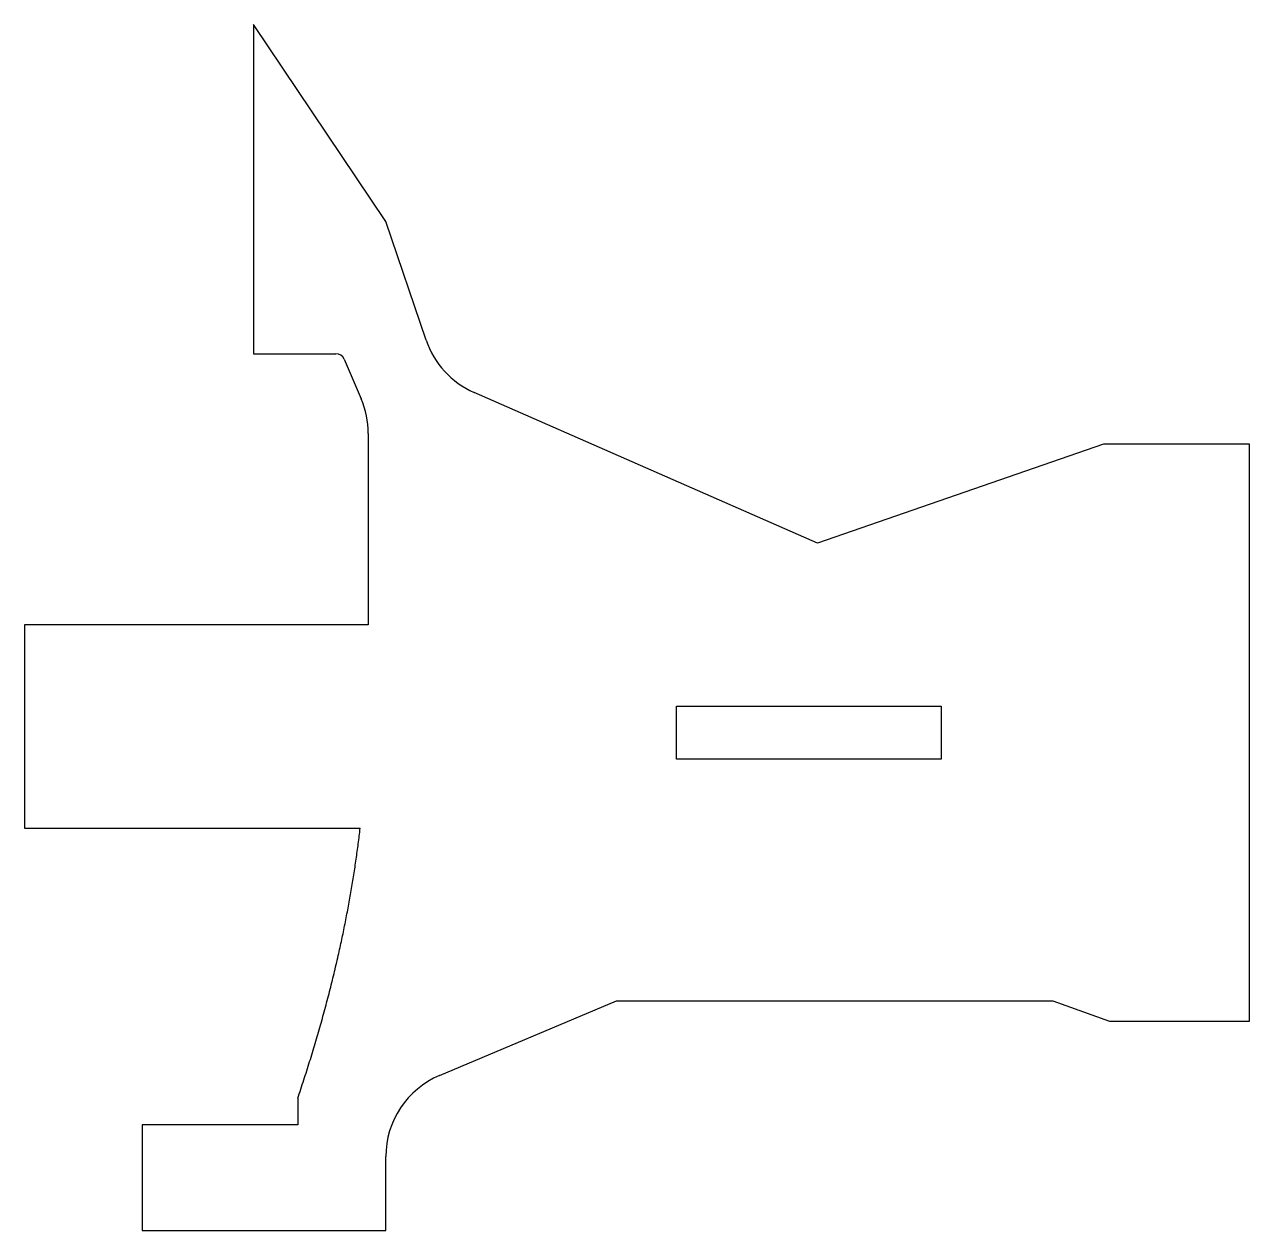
# Model space of a CAD drawing. Header units: millimetres. Extents: x 10 to 149, y -56 to 80.
import ezdxf

# ---------------------------------------------------------------- set-up
doc = ezdxf.new("R2010")
doc.units = ezdxf.units.MM
doc.layers.get('0').update_dxf_attribs({"linetype": 'CONTINUOUS'})

msp = doc.modelspace()

# ---------------------------------------------------------------- linework, layer by layer
for p, q in [((51, 58), (36, 80.36)), ((36, 80.36), (36, 43)), ((55.57, 44.55), (51, 58)), ((36, 43), (45.34, 43)), ((46.26, 42.39), (48.19, 37.89)), ((100, 21.5), (61.02, 38.6)), ((49, 33.95), (49, 12.24)), ((132.43, 32.75), (100, 21.5)), ((149, 32.75), (132.43, 32.75)), ((149, -32.75), (149, 32.75)), ((21, 12.24), (10, 12.24)), ((10, 12.24), (10, -10.86)), ((49, 12.24), (21, 12.24)), ((10, -10.86), (48.09, -10.86)), ((57.1, -38.92), (77.16, -30.42)), ((77.16, -30.42), (126.7, -30.42)), ((126.7, -30.42), (133.13, -32.75)), ((133.13, -32.75), (149, -32.75)), ((41, -41.5), (41, -44.5)), ((28.35, -44.5), (23.35, -44.5)), ((23.35, -44.5), (23.35, -56.5)), ((41, -44.5), (28.35, -44.5)), ((51, -56.5), (51, -48.12)), ((23.35, -56.5), (28.35, -56.5)), ((28.35, -56.5), (51, -56.5))]:
    msp.add_line(p, q)
msp.add_lwpolyline([(84, 3), (114, 3), (114, -3), (84, -3)], close=True)
for centre, radius, start, end in [((65.04, 47.76), 10, 198.7477, 246.3093), ((45.34, 42), 1, 23.1986, 90), ((39, 33.95), 10, 0, 23.1986), ((61, -48.12), 10, 112.9512, 180)]:
    msp.add_arc(centre, radius, start, end)
msp.add_open_spline([(41, -41.5), (46.37, -25.68), (48.09, -10.86)], degree=2)

doc.saveas('drawing.dxf')
